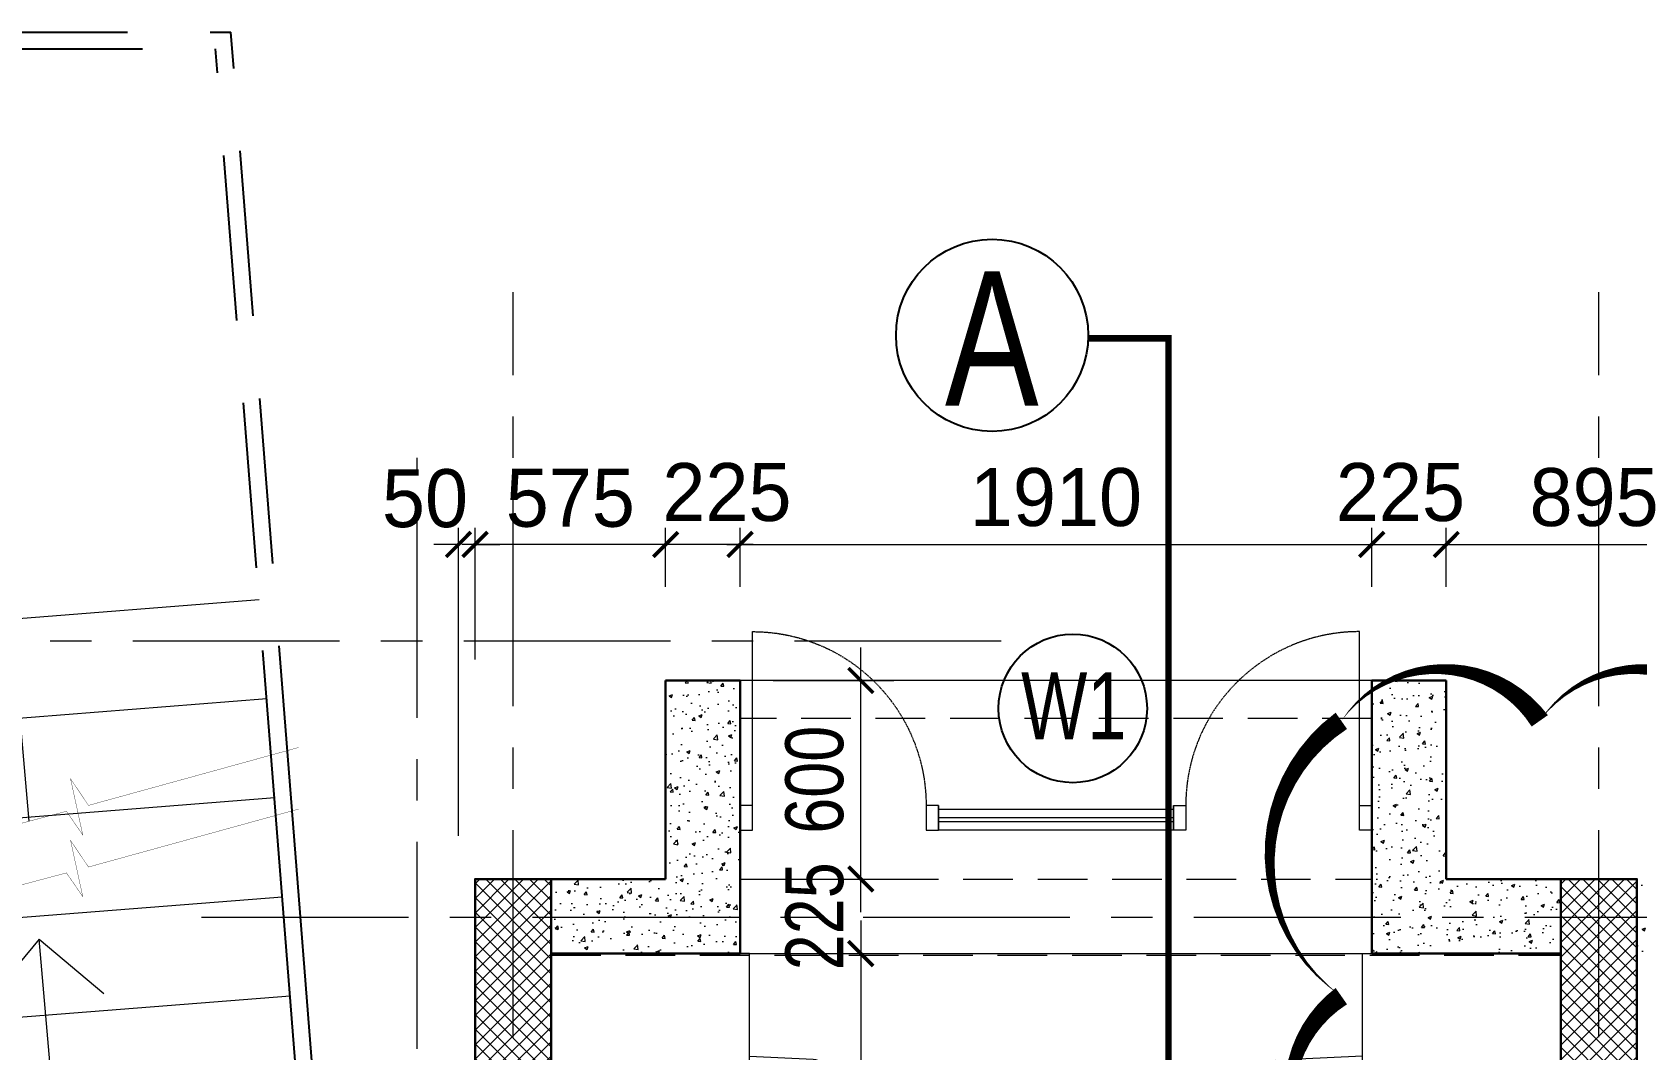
# Model space of a CAD drawing. Header units: millimetres. Extents: x -286480 to 108094, y -227925 to 10018.
# Drawn here: x -30907 to -26056, y -126610 to -123536 of the extents above; entities that cross this region are included whole.
import ezdxf

# ---------------------------------------------------------------- set-up
doc = ezdxf.new("R2010")
doc.units = ezdxf.units.MM
doc.header["$LTSCALE"] = 100
doc.header["$MEASUREMENT"] = 0
doc.header["$PDMODE"] = 67
for name, pattern in [('CENTER', [2, 1.25, -0.25, 0.25, -0.25]), ('DASHED2', [0.375, 0.25, -0.125]), ('HIDDEN2', [0.1875, 0.125, -0.0625])]:
    doc.linetypes.add(name, pattern=pattern)
doc.layers.get('0').update_dxf_attribs({"lineweight": 25})
for name, color, linetype, lineweight in [('A-ANNO-COLUMN-HATCH', 253, 'Continuous', 9), ('A-ANNO-GRID', 251, 'CENTER', 9), ('A-Steps', 3, 'Continuous', 9), ('A-Wall Sec', 1, 'Continuous', 30), ('AAC BLOCK HATCH', 253, 'Continuous', 5), ('ACC BLOCK', 211, 'Continuous', 30), ('beam', 3, 'Continuous', 20), ('column hatch', 12, 'Continuous', 5), ('dim', 7, 'Continuous', 13), ('DW-NO', 7, 'Continuous', 25), ('FURNITURE LAYOUT', 37, 'Continuous', 15), ('GLASS', 150, 'Continuous', 5), ('S-COL', 4, 'Continuous', 30), ('S-Concrete', 1, 'Continuous', 30), ('STAIR', 3, 'Continuous', 9), ('text', 7, 'Continuous', 9)]:
    doc.layers.add(name, color=color, linetype=linetype, lineweight=lineweight)
for name, color, linetype in [('A-Elevation', 4, 'Continuous'), ('A-Wall Patt', 8, 'Continuous'), ('S-Conc Patt', 9, 'Continuous')]:
    doc.layers.add(name, color=color, linetype=linetype)
doc.styles.add('ARIAL', font='arial.ttf', dxfattribs={"width": 0.8})
doc.styles.add('CENTURY-GOTHIC', font='GOTHIC.TTF', dxfattribs={"height": 175})
doc.styles.add('SIZE', font='arial.ttf', dxfattribs={"width": 0.75, "height": 200})
doc.styles.get("Standard").update_dxf_attribs({"font": 'sanss___.ttf'})
doc.dimstyles.new('1.125', dxfattribs={"dimtxt": 175, "dimasz": 75, "dimexe": 50, "dimexo": 50, "dimgap": 50, "dimtad": 1, "dimdec": 0, "dimrnd": 5, "dimzin": 0, "dimdsep": 46, "dimtxsty": 'CENTURY-GOTHIC', "dimblk": 'ARCHTICK', "dimcen": 5, "dimdle": 40, "dimclrd": 256, "dimclre": 8, "dimclrt": 213, "dimadec": 0, "dimazin": 0, "dimtfac": 1, "dimtdec": 0, "dimtofl": 0, "dimtmove": 2, "dimatfit": 2, "dimldrblk": 'OPEN30', "dimfxl": 80, "dimtolj": 1, "dimtzin": 0, "dimlwd": 15, "dimlwe": 9, "dimarcsym": 1})
doc.dimstyles.new('D 75', dxfattribs={"dimtxt": 175, "dimasz": 75, "dimexe": 100, "dimexo": 100, "dimgap": 50, "dimtad": 1, "dimdec": 0, "dimrnd": 5, "dimzin": 0, "dimdsep": 46, "dimtxsty": 'ARIAL', "dimblk": 'ARCHTICK', "dimcen": 0.09, "dimdle": 100, "dimclrd": 256, "dimclrt": 256, "dimadec": 0, "dimazin": 0, "dimtfac": 1, "dimtdec": 0, "dimtix": 1, "dimtofl": 0, "dimtmove": 1, "dimatfit": 3, "dimfxl": 135, "dimtolj": 1, "dimtzin": 0, "dimlwd": 9, "dimlwe": 9, "dimarcsym": 0})

# ---------------------------------------------------------------- blocks, each defined once
blk = doc.blocks.new('s g h s l')
at = {"layer": 'S-Conc Patt'}
blk.add_hatch(color=256, dxfattribs=at).paths.add_polyline_path([(521138.2, -8796.7), (521138.2, -9087.1), (521738.2, -9039.9), (521738.2, -8844.2)])
at = {"layer": 'A-Elevation', "linetype": 'HIDDEN2', "ltscale": 40}
for p, q in [((523271.8, -7410.9), (518738.2, -7051.5)), ((518738.2, -7101.7), (518738.2, -7051.5)), ((523221.8, -7457.1), (518738.2, -7101.7)), ((523271.8, -7410.9), (523271.8, -10474)), ((523221.8, -7457.1), (523221.8, -10427.7)), ((521138.2, -8796.7), (518438.2, -8582.6)), ((521138.2, -8846.8), (518488.2, -8636.7)), ((520905.6, -10610), (523221.8, -10427.7)), ((520919.1, -10659.1), (523271.8, -10474))]:
    blk.add_line(p, q, dxfattribs=at)
at = {"layer": 'A-Elevation'}
for p, q in [((518438.2, -8582.6), (518438.2, -9299.5)), ((518488.2, -9245.4), (518488.2, -8636.7)), ((518488.2, -9245.4), (521138.2, -9036.9)), ((518438.2, -9299.5), (521138.2, -9087.1)), ((518565.9, -10794.1), (520905.6, -10610)), ((518569.9, -10843.9), (520919.1, -10659.1)), ((518565.9, -10794.1), (518569.9, -10843.9))]:
    blk.add_line(p, q, dxfattribs=at)
at = {"layer": 'A-Steps', "linetype": 'DASHED2', "ltscale": 500}
for p, q in [((518747.6, -8607.1), (518866.1, -7111.8)), ((519046.6, -8630.8), (519165.2, -7135.5)), ((519345.7, -8654.6), (519464.2, -7159.2)), ((519644.7, -8678.3), (519763.3, -7183)), ((519943.8, -8702), (520062.4, -7206.7)), ((520242.9, -8725.7), (520361.4, -7230.4)), ((520541.9, -8749.4), (520660.5, -7254.1)), ((520841, -8773.1), (520959.5, -7277.8)), ((521140.1, -8796.8), (521258.6, -7301.5)), ((521439.1, -8820.5), (521557.7, -7325.2)), ((521738.2, -8844.2), (521856.7, -7348.9)), ((521439.1, -9063.6), (521557.7, -10558.9)), ((520841, -9111), (520959.5, -10606.3)), ((521140.1, -9087.3), (521258.6, -10582.6))]:
    blk.add_line(p, q, dxfattribs=at)
at = {"layer": 'A-Steps'}
for p, q in [((520242.7, -9157.5), (520360.4, -10652.9)), ((520541.8, -9134), (520659.5, -10629.4)), ((519644.6, -9204.6), (519762.2, -10700)), ((519943.7, -9181), (520061.3, -10676.4)), ((519046.4, -9251.6), (519164.1, -10747)), ((519345.5, -9228.1), (519463.2, -10723.5)), ((518448.3, -9298.7), (518565.9, -10794.1)), ((518747.4, -9275.2), (518865, -10770.5))]:
    blk.add_line(p, q, dxfattribs=at)
at = {"layer": 'S-Concrete'}
blk.add_lwpolyline([(521138.2, -8796.7), (521738.2, -8844.2), (521738.2, -9039.9), (521138.2, -9087.1), (521138.2, -8796.7)], dxfattribs=at)
at = {"layer": 'STAIR', "color": 5, "const_width": 1}
for points in [[(520485.7, -9052.3), (520731.8, -9976.8), (520660.3, -10026.1), (520829.9, -9989.2), (520749.5, -10043.3), (520924.6, -10678.8)], [(520671.9, -9052.3), (520917.9, -9976.8), (520846.5, -10026.1), (521016.1, -9989.2), (520935.7, -10043.3), (521110.7, -10678.8)]]:
    blk.add_lwpolyline(points, dxfattribs=at)
at = {"layer": 'text'}
for p, q in [((518738.2, -7854), (518931.9, -7688.2)), ((518738.2, -7854), (518904.1, -8047.7)), ((520531.4, -9894.7), (520336.1, -9730.7)), ((518438.2, -10076.9), (520531.4, -9894.7)), ((520531.4, -9894.7), (520367.4, -10090))]:
    blk.add_line(p, q, dxfattribs=at)
at = {"layer": 'text', "linetype": 'DASHED2', "ltscale": 1000}
for p, q in [((518738.2, -7854), (522471.8, -8128.4)), ((522471.8, -8128.4), (522471.8, -9725.8)), ((520887.8, -9863.7), (522471.8, -9725.8))]:
    blk.add_line(p, q, dxfattribs=at)
at = {"layer": 'text', "insert": (518237.2, -10028.6), "char_height": 100, "width": 230.665, "attachment_point": 1}
blk.add_mtext('{\\fArial|b0|i0|c0|p34;UP}', dxfattribs=at)
blk = doc.blocks.new('_ArchTick')
at = {"const_width": 0.15}
blk.add_lwpolyline([(-0.5, -0.5), (0.5, 0.5)], dxfattribs=at)
blk = doc.blocks.new('*D301')
at = {"layer": 'Defpoints', "color": 0, "ltscale": 0.1, "transparency": 16777216}
for p in [(-28761.8, -126319.3, 0.6), (-28761.8, -130469.3, -11.2), (-28402, -130469.3)]:
    blk.add_point(p, dxfattribs=at)
at = {"layer": 'dim', "lineweight": 9, "ltscale": 0.1, "transparency": 16777216}
blk.add_line((-28402, -126219.3), (-28402, -130569.3), dxfattribs=at)
at = {"layer": 'dim', "color": 0, "lineweight": 9, "ltscale": 0.1, "transparency": 16777216}
for p, q in [((-28661.8, -126319.3), (-28302, -126319.3)), ((-28661.8, -130469.3), (-28302, -130469.3))]:
    blk.add_line(p, q, dxfattribs=at)
at = {"layer": 'dim', "lineweight": 9, "ltscale": 0.1, "transparency": 16777216, "xscale": 75, "yscale": 75, "zscale": 75}
for p, rotation in [((-28402, -126319.3), 90), ((-28402, -130469.3), 270)]:
    blk.add_blockref('_ArchTick', p, dxfattribs=dict(at, rotation=rotation))
at = {"layer": 'dim', "ltscale": 0.1, "transparency": 16777216, "insert": (-28541.4, -127971.4), "char_height": 175, "attachment_point": 5, "rotation": 90, "style": 'ARIAL'}
blk.add_mtext('\\A1;4150', dxfattribs=at)
blk = doc.blocks.new('*D271')
at = {"layer": 'Defpoints', "color": 0, "ltscale": 0.1, "transparency": 16777216}
for p in [(-29618, -125083.4), (-29568.2, -125480.8), (-29618, -126013.8, -0.6)]:
    blk.add_point(p, dxfattribs=at)
at = {"layer": 'dim', "color": 8, "lineweight": 9, "ltscale": 0.1, "transparency": 16777216}
for p, q in [((-29618, -125963.8), (-29618, -125033.4)), ((-29568.2, -125430.8), (-29568.2, -125033.4))]:
    blk.add_line(p, q, dxfattribs=at)
at = {"layer": 'dim', "lineweight": 15, "ltscale": 0.1, "transparency": 16777216}
for p, q in [((-29618, -125083.4), (-29693, -125083.4)), ((-29568.2, -125083.4), (-29493.2, -125083.4))]:
    blk.add_line(p, q, dxfattribs=at)
at = {"layer": 'dim', "lineweight": 15, "ltscale": 0.1, "transparency": 16777216, "xscale": 75, "yscale": 75, "zscale": 75}
blk.add_blockref('_ArchTick', (-29618, -125083.4), dxfattribs=at)
at = {"layer": 'dim', "lineweight": 15, "ltscale": 0.1, "transparency": 16777216, "xscale": 75, "yscale": 75, "zscale": 75, "rotation": 180}
blk.add_blockref('_ArchTick', (-29568.2, -125083.4), dxfattribs=at)
at = {"layer": 'dim', "color": 213, "ltscale": 0.1, "transparency": 16777216, "insert": (-29719.4, -124944.9), "char_height": 175, "attachment_point": 5, "style": 'CENTURY-GOTHIC'}
blk.add_mtext('\\A1;50', dxfattribs=at)
blk = doc.blocks.new('_Open30')
at = {"color": 0, "linetype": 'ByBlock', "lineweight": -2}
for p, q in [((-1, 0.268), (0, 0)), ((0, 0), (-1, -0.268)), ((0, 0), (-1, 0))]:
    blk.add_line(p, q, dxfattribs=at)
blk = doc.blocks.new('door-700')
at = {"linetype": 'Continuous'}
for p, q in [((-50, 100), (-50, 800)), ((-800, 100), (-800, 0)), ((0, 100), (0, 0))]:
    blk.add_line(p, q, dxfattribs=at)
at = {"linetype": 'DASHED2', "ltscale": 0.1}
blk.add_arc((-50, 100), 700, 90, 180, dxfattribs=at)
at = {"linetype": 'Continuous'}
for points in [[(-750, 0), (-800, 0), (-800, 100), (-750, 100)], [(0, 0), (-50, 0), (-50, 100), (0, 100)]]:
    blk.add_3dface(points, dxfattribs=at)
blk = doc.blocks.new('*D353')
at = {"layer": 'Defpoints', "color": 0, "ltscale": 0.1, "transparency": 16777216}
for p in [(-28992, -125083.4), (-28992, -125261.3, 1.1), (-28767, -125261.3, 1.1)]:
    blk.add_point(p, dxfattribs=at)
at = {"layer": 'dim', "color": 8, "lineweight": 9, "ltscale": 0.1, "transparency": 16777216}
for p, q in [((-28992, -125211.3), (-28992, -125033.4)), ((-28767, -125211.3), (-28767, -125033.4))]:
    blk.add_line(p, q, dxfattribs=at)
at = {"layer": 'dim', "lineweight": 15, "ltscale": 0.1, "transparency": 16777216}
blk.add_line((-28727, -125083.4), (-29032, -125083.4), dxfattribs=at)
at = {"layer": 'dim', "lineweight": 15, "ltscale": 0.1, "transparency": 16777216, "xscale": 75, "yscale": 75, "zscale": 75, "rotation": 180}
blk.add_blockref('_ArchTick', (-28992, -125083.4), dxfattribs=at)
at = {"layer": 'dim', "lineweight": 15, "ltscale": 0.1, "transparency": 16777216, "xscale": 75, "yscale": 75, "zscale": 75}
blk.add_blockref('_ArchTick', (-28767, -125083.4), dxfattribs=at)
at = {"layer": 'dim', "color": 213, "ltscale": 0.1, "transparency": 16777216, "insert": (-28806.7, -124926.3), "char_height": 175, "attachment_point": 5, "style": 'CENTURY-GOTHIC'}
blk.add_mtext('\\A1;225', dxfattribs=at)
blk = doc.blocks.new('*D354')
at = {"layer": 'Defpoints', "color": 0, "ltscale": 0.1, "transparency": 16777216}
for p in [(-26857, -125083.4), (-28767, -125261.3, 1.1), (-26857, -125261.3, 1.1)]:
    blk.add_point(p, dxfattribs=at)
at = {"layer": 'dim', "color": 8, "lineweight": 9, "ltscale": 0.1, "transparency": 16777216}
for p, q in [((-28767, -125211.3), (-28767, -125033.4)), ((-26857, -125211.3), (-26857, -125033.4))]:
    blk.add_line(p, q, dxfattribs=at)
at = {"layer": 'dim', "lineweight": 15, "ltscale": 0.1, "transparency": 16777216}
blk.add_line((-28807, -125083.4), (-26817, -125083.4), dxfattribs=at)
at = {"layer": 'dim', "lineweight": 15, "ltscale": 0.1, "transparency": 16777216, "xscale": 75, "yscale": 75, "zscale": 75, "rotation": 180}
blk.add_blockref('_ArchTick', (-28767, -125083.4), dxfattribs=at)
at = {"layer": 'dim', "lineweight": 15, "ltscale": 0.1, "transparency": 16777216, "xscale": 75, "yscale": 75, "zscale": 75}
blk.add_blockref('_ArchTick', (-26857, -125083.4), dxfattribs=at)
at = {"layer": 'dim', "color": 213, "ltscale": 0.1, "transparency": 16777216, "insert": (-27812, -124941.5), "char_height": 175, "attachment_point": 5, "style": 'CENTURY-GOTHIC'}
blk.add_mtext('\\A1;1910', dxfattribs=at)
blk = doc.blocks.new('*D355')
at = {"layer": 'Defpoints', "color": 0, "ltscale": 0.1, "transparency": 16777216}
for p in [(-26632, -125083.4), (-26857, -125261.3, 1.1), (-26632, -125261.3, 1.1)]:
    blk.add_point(p, dxfattribs=at)
at = {"layer": 'dim', "color": 8, "lineweight": 9, "ltscale": 0.1, "transparency": 16777216}
for p, q in [((-26857, -125211.3), (-26857, -125033.4)), ((-26632, -125211.3), (-26632, -125033.4))]:
    blk.add_line(p, q, dxfattribs=at)
at = {"layer": 'dim', "lineweight": 15, "ltscale": 0.1, "transparency": 16777216}
blk.add_line((-26897, -125083.4), (-26592, -125083.4), dxfattribs=at)
at = {"layer": 'dim', "lineweight": 15, "ltscale": 0.1, "transparency": 16777216, "xscale": 75, "yscale": 75, "zscale": 75, "rotation": 180}
blk.add_blockref('_ArchTick', (-26857, -125083.4), dxfattribs=at)
at = {"layer": 'dim', "lineweight": 15, "ltscale": 0.1, "transparency": 16777216, "xscale": 75, "yscale": 75, "zscale": 75}
blk.add_blockref('_ArchTick', (-26632, -125083.4), dxfattribs=at)
at = {"layer": 'dim', "color": 213, "ltscale": 0.1, "transparency": 16777216, "insert": (-26770.5, -124926.3), "char_height": 175, "attachment_point": 5, "style": 'CENTURY-GOTHIC'}
blk.add_mtext('\\A1;225', dxfattribs=at)
blk = doc.blocks.new('*D356')
at = {"layer": 'Defpoints', "color": 0, "ltscale": 0.1, "transparency": 16777216}
for p in [(-25738.2, -125083.4), (-26632, -125261.3, 1.1), (-25738.2, -125261.3, 1.1)]:
    blk.add_point(p, dxfattribs=at)
at = {"layer": 'dim', "color": 8, "lineweight": 9, "ltscale": 0.1, "transparency": 16777216}
for p, q in [((-26632, -125211.3), (-26632, -125033.4)), ((-25738.2, -125211.3), (-25738.2, -125033.4))]:
    blk.add_line(p, q, dxfattribs=at)
at = {"layer": 'dim', "lineweight": 15, "ltscale": 0.1, "transparency": 16777216}
blk.add_line((-26672, -125083.4), (-25698.2, -125083.4), dxfattribs=at)
at = {"layer": 'dim', "lineweight": 15, "ltscale": 0.1, "transparency": 16777216, "xscale": 75, "yscale": 75, "zscale": 75, "rotation": 180}
blk.add_blockref('_ArchTick', (-26632, -125083.4), dxfattribs=at)
at = {"layer": 'dim', "lineweight": 15, "ltscale": 0.1, "transparency": 16777216, "xscale": 75, "yscale": 75, "zscale": 75}
blk.add_blockref('_ArchTick', (-25738.2, -125083.4), dxfattribs=at)
at = {"layer": 'dim', "color": 213, "ltscale": 0.1, "transparency": 16777216, "insert": (-26185.1, -124941.5), "char_height": 175, "attachment_point": 5, "style": 'CENTURY-GOTHIC'}
blk.add_mtext('\\A1;895', dxfattribs=at)
blk = doc.blocks.new('*D361')
at = {"layer": 'Defpoints', "color": 0, "ltscale": 0.1, "transparency": 16777216}
for p in [(-29568.2, -125083.4), (-28992, -125261.3), (-29568.2, -125480.8)]:
    blk.add_point(p, dxfattribs=at)
at = {"layer": 'dim', "color": 8, "lineweight": 9, "ltscale": 0.1, "transparency": 16777216}
for p, q in [((-29568.2, -125430.8), (-29568.2, -125033.4)), ((-28992, -125211.3), (-28992, -125033.4))]:
    blk.add_line(p, q, dxfattribs=at)
at = {"layer": 'dim', "lineweight": 15, "ltscale": 0.1, "transparency": 16777216}
blk.add_line((-28952, -125083.4), (-29608.2, -125083.4), dxfattribs=at)
at = {"layer": 'dim', "lineweight": 15, "ltscale": 0.1, "transparency": 16777216, "xscale": 75, "yscale": 75, "zscale": 75, "rotation": 180}
blk.add_blockref('_ArchTick', (-29568.2, -125083.4), dxfattribs=at)
at = {"layer": 'dim', "lineweight": 15, "ltscale": 0.1, "transparency": 16777216, "xscale": 75, "yscale": 75, "zscale": 75}
blk.add_blockref('_ArchTick', (-28992, -125083.4), dxfattribs=at)
at = {"layer": 'dim', "color": 213, "ltscale": 0.1, "transparency": 16777216, "insert": (-29280.1, -124943.7), "char_height": 175, "attachment_point": 5, "style": 'CENTURY-GOTHIC'}
blk.add_mtext('\\A1;575', dxfattribs=at)
blk = doc.blocks.new('*D418')
at = {"layer": 'Defpoints', "color": 0, "ltscale": 0.1, "transparency": 16777216}
for p in [(-28752, -126094.3, -7.9), (-28402, -126094.3), (-28761.8, -126319.3, 23.8)]:
    blk.add_point(p, dxfattribs=at)
at = {"layer": 'dim', "lineweight": 9, "ltscale": 0.1, "transparency": 16777216}
for p, q in [((-28402, -126094.3), (-28402, -126019.3)), ((-28402, -126319.3), (-28402, -126394.3))]:
    blk.add_line(p, q, dxfattribs=at)
at = {"layer": 'dim', "color": 0, "lineweight": 9, "ltscale": 0.1, "transparency": 16777216}
for p, q in [((-28652, -126094.3), (-28302, -126094.3)), ((-28661.8, -126319.3), (-28302, -126319.3))]:
    blk.add_line(p, q, dxfattribs=at)
at = {"layer": 'dim', "lineweight": 9, "ltscale": 0.1, "transparency": 16777216, "xscale": 75, "yscale": 75, "zscale": 75}
for p, rotation in [((-28402, -126094.3), 270), ((-28402, -126319.3), 90)]:
    blk.add_blockref('_ArchTick', p, dxfattribs=dict(at, rotation=rotation))
at = {"layer": 'dim', "ltscale": 0.1, "transparency": 16777216, "insert": (-28541.4, -126206.8), "char_height": 175, "attachment_point": 5, "rotation": 90, "style": 'ARIAL'}
blk.add_mtext('\\A1;225', dxfattribs=at)
blk = doc.blocks.new('*D419')
at = {"layer": 'Defpoints', "color": 0, "ltscale": 0.1, "transparency": 16777216}
for p in [(-28767, -125494.3, 6.7), (-28402, -125494.3), (-28752, -126094.3, -7.9)]:
    blk.add_point(p, dxfattribs=at)
at = {"layer": 'dim', "lineweight": 9, "ltscale": 0.1, "transparency": 16777216}
blk.add_line((-28402, -126194.3), (-28402, -125394.3), dxfattribs=at)
at = {"layer": 'dim', "color": 0, "lineweight": 9, "ltscale": 0.1, "transparency": 16777216}
for p, q in [((-28667, -125494.3), (-28302, -125494.3)), ((-28652, -126094.3), (-28302, -126094.3))]:
    blk.add_line(p, q, dxfattribs=at)
at = {"layer": 'dim', "lineweight": 9, "ltscale": 0.1, "transparency": 16777216, "xscale": 75, "yscale": 75, "zscale": 75}
for p, rotation in [((-28402, -125494.3), 90), ((-28402, -126094.3), 270)]:
    blk.add_blockref('_ArchTick', p, dxfattribs=dict(at, rotation=rotation))
at = {"layer": 'dim', "ltscale": 0.1, "transparency": 16777216, "insert": (-28541.4, -125794.3), "char_height": 175, "attachment_point": 5, "rotation": 90, "style": 'ARIAL'}
blk.add_mtext('\\A1;600', dxfattribs=at)
blk = doc.blocks.new('table')
at = {"layer": 'FURNITURE LAYOUT', "ltscale": 0.1, "extrusion": (0.00024973, 0.002858, 0.999996)}
for p, q in [((102448.2, -203232.7, 8), (102255.7, -203241.8, 8.1)), ((102248.5, -203652.8, 9.3), (102448.2, -203670.1, 9.3))]:
    blk.add_line(p, q, dxfattribs=at)
at = {"layer": 'FURNITURE LAYOUT', "ltscale": 0.1, "elevation": 7.1}
blk.add_lwpolyline([(102448.3, -202922.9), (103048.2, -202922.9), (103048.2, -203972.9), (102448.3, -203972.9)], close=True, dxfattribs=at)
at = {"layer": 'FURNITURE LAYOUT', "ltscale": 0.1, "extrusion": (0.00024973, 0.002858, 0.999996), "elevation": -547.2}
blk.add_lwpolyline([(102216, -203270, 0.431626), (102195.6, -203246), (102185.5, -203245.8, 0.368177), (102165.4, -203262.3, 0.069082), (102158.9, -203628.8, 0.368177), (102178.3, -203646), (102188.5, -203646.2, 0.497842), (102209, -203617.4)], format="xyb", dxfattribs=at)
at = {"layer": 'FURNITURE LAYOUT', "ltscale": 0.1, "extrusion": (0.00024973, 0.002858, 0.999996)}
for centre, radius, start, end in [((103479.8, -203469, -547.2), 1279.4, 171.0536, 186.6583), ((102261.7, -203291.1, -547.2), 50.4, 96.9051, 155.3357), ((102255.9, -203603.8, -547.2), 48.8, 196.1022, 261.3279)]:
    blk.add_arc(centre, radius, start, end, dxfattribs=at)

msp = doc.modelspace()

# ---------------------------------------------------------------- hatches: boundary and pattern name
at = {"layer": 'A-ANNO-COLUMN-HATCH', "lineweight": 9, "ltscale": 0.1}
h = msp.add_hatch(dxfattribs=at)
h.set_pattern_fill('ANSI37', color=256, scale=250)
h.set_pattern_definition([(45, (-155807.633, -54667.45), (-22.097087, 22.097087), []), (135, (-155807.633, -54667.45), (-22.097087, -22.097087), [])])
h.paths.add_polyline_path([(-29338.2, -126694.3), (-29338.2, -126094.3), (-29568.2, -126094.3), (-29568.2, -126694.3)])
h = msp.add_hatch(dxfattribs=at)
h.set_pattern_fill('ANSI37', color=256, scale=250, angle=-90)
h.set_pattern_definition([(315, (-61975.894, -3186.942), (22.097087, 22.097087), []), (45, (-61975.894, -3186.942), (-22.097087, 22.097087), [])])
h.paths.add_polyline_path([(-26285.7, -126094.3), (-26285.7, -126844.3), (-26055.7, -126844.3), (-26055.7, -126094.3)])
at = {"layer": 'A-Wall Patt'}
h = msp.add_hatch(dxfattribs=at)
h.set_pattern_fill('ANSI32', color=256, scale=400, angle=450, style=0)
h.set_pattern_definition([(135, (-29940.76, -129918.76), (-106.066, -106.066), []), (135, (-29940.76, -129848.04), (-106.066, -106.066), [])])
h.paths.add_polyline_path([(-30018.2, -129869.2), (-30018.2, -129984.2), (-29868.2, -129984.2), (-29868.2, -129869.2)])
h.paths.add_polyline_path([(-36323.2, -126799.2), (-36573.2, -126799.2, -0.000056), (-36573.2, -126799.2), (-36823.2, -126799.2), (-36823.2, -126229.2), (-36323.2, -126229.2)], flags=17)
h.paths.add_polyline_path([(-31333.2, -130584.2), (-31218.2, -130584.2), (-31218.2, -129984.2), (-31333.2, -129984.2)])
h.paths.add_polyline_path([(-32648.2, -130584.2), (-32533.2, -130584.2), (-32533.2, -129984.2), (-32648.2, -129984.2)], flags=17)
h.paths.add_polyline_path([(-36515.7, -127048.5), (-36938.2, -127048.5), (-36938.2, -127049.2), (-36630.7, -127049.2), (-36630.7, -129199.8), (-36515.7, -129199.8)])
h.paths.add_polyline_path([(-36938.2, -126798.5), (-36208.2, -126798.5), (-36208.2, -126049.2), (-36323.2, -126049.2), (-36323.2, -126114.2), (-36823.2, -126114.2), (-36823.2, -126049.2), (-36938.2, -126049.2)])
h.paths.add_polyline_path([(-33808.2, -129869.2), (-33808.2, -129984.2), (-31218.2, -129984.2), (-31218.2, -129869.2)])
h.paths.add_polyline_path([(-38569.7, -130469.2), (-38569.7, -130584.2), (-36515.7, -130584.2), (-36515.7, -130199.8), (-36630.7, -130199.8), (-36630.7, -130469.2)])
at = {"layer": 'AAC BLOCK HATCH'}
h = msp.add_hatch(dxfattribs=at)
h.set_pattern_fill('AR-CONC', color=256, scale=15, style=0)
h.set_pattern_definition([(50, (-116347.61, 87288.53), (107.589027, -9.41282), [11.25, -123.75]), (355, (-116347.61, 87288.53), (-20.8127, 112.82882), [9, -99]), (100.451444, (-116338.64, 87287.75), (86.776327, 103.416), [9.56103, -105.171317]), (46.1842, (-116347.61, 87318.53), (160.0862, -24.82789), [16.875, -185.625]), (96.635635, (-116334.27, 87316.46), (140.19929, 146.11779), [14.34155, -157.75706]), (351.18416, (-116347.61, 87318.53), (140.19929, 146.11779), [13.5, -148.5]), (21, (-116332.61, 87311.03), (89.536058, -60.392834), [11.25, -123.75]), (326, (-116332.61, 87311.03), (36.4973, 108.772507), [9, -99]), (71.451445, (-116325.15, 87306), (126.033357, 48.379673), [9.56103, -105.171317]), (37.5, (-116347.61, 87288.53), (1.823978, 49.934078), [0, -97.8, 0, -100.5, 0, -99.375]), (7.5, (-116347.61, 87288.53), (39.46043, 59.161757), [0, -57.3, 0, -95.55, 0, -37.875]), (327.5, (-116381.06, 87288.53), (80.0733654, -3.383231), [0, -37.5, 0, -117, 0, -155.25]), (317.5, (-116396.06, 87288.53), (87.477925, 15.015747), [0, -48.75, 0, -77.7, 0, -110.25])])
h.paths.add_polyline_path([(-28767, -126319.3), (-29338.2, -126319.3), (-29338.2, -126209.3), (-28767, -126209.3)])
h.paths.add_polyline_path([(-28767, -126209.3), (-29338.2, -126209.3), (-29338.2, -126094.3), (-28992, -126094.3), (-28992, -125494.3), (-28767, -125494.3)])
h = msp.add_hatch(dxfattribs=at)
h.set_pattern_fill('AR-CONC', color=256, scale=15, style=0)
h.set_pattern_definition([(50, (-113861, 131041.48), (107.589027, -9.41282), [11.25, -123.75]), (355, (-113861, 131041.48), (-20.8127, 112.82882), [9, -99]), (100.451444, (-113852.03, 131040.7), (86.776327, 103.416), [9.56103, -105.171317]), (46.1842, (-113861, 131071.48), (160.0862, -24.82789), [16.875, -185.625]), (96.635635, (-113847.66, 131069.41), (140.19929, 146.11779), [14.34155, -157.75706]), (351.184164, (-113861, 131071.48), (140.19929, 146.11779), [13.5, -148.5]), (21, (-113846, 131063.98), (89.536058, -60.392834), [11.25, -123.75]), (326, (-113846, 131063.98), (36.4973, 108.772507), [9, -99]), (71.451445, (-113838.54, 131058.95), (126.033357, 48.379673), [9.56103, -105.171317]), (37.5, (-113860.998, 131041.484), (1.8239783, 49.934078), [0, -97.8, 0, -100.5, 0, -99.375]), (7.5, (-113861, 131041.484), (39.460431, 59.161757), [0, -57.3, 0, -95.55, 0, -37.875]), (327.5, (-113894.448, 131041.484), (80.0733654, -3.383231), [0, -37.5, 0, -117, 0, -155.25]), (317.5, (-113909.45, 131041.484), (87.477925, 15.015747), [0, -48.75, 0, -77.7, 0, -110.25])])
h.paths.add_polyline_path([(-26632, -126094.3), (-26285.7, -126094.3), (-26285.7, -126209.3), (-26857, -126209.3), (-26857, -125494.3), (-26632, -125494.3)])
h.paths.add_polyline_path([(-26285.7, -126319.3), (-26857, -126319.3), (-26857, -126209.3), (-26285.7, -126209.3)])
h.paths.add_polyline_path([(-25513.2, -126319.3), (-26055.7, -126319.3), (-26055.7, -126209.3), (-25513.2, -126209.3)])
h.paths.add_polyline_path([(-25513.2, -126209.3), (-26055.7, -126209.3), (-26055.7, -126094.3), (-25738.2, -126094.3), (-25738.2, -125494.3), (-25513.2, -125494.3)])

# ---------------------------------------------------------------- linework, layer by layer
at = {"color": 12, "ltscale": 0.5, "true_color": 0xe00000, "const_width": 20, "elevation": 9.1}
msp.add_lwpolyline([(-27471.8, -126699.6), (-27471.8, -124460.6), (-27712.1, -124460.6)], dxfattribs=at)
at = {"color": 12, "ltscale": 0.5, "true_color": 0xe00000}
msp.add_circle((-28005, -124451.7, 9.1), 290.5, dxfattribs=at)
at = {"layer": 'A-ANNO-GRID', "ltscale": 5}
for p, q in [((-29453.2, -140571.8, -1.8), (-29453.2, -124321.4, -1.8)), ((-26170.7, -140571.8, -20.7), (-26170.7, -124321.4, -20.7)), ((-29743.2, -137607.2, 12.8), (-29743.2, -124822.1, 12.8)), ((-27977.4, -125375.6, 12.8), (-39374.7, -125375.6, 12.8)), ((-30394.7, -126209.3, 11.7), (-4567.5, -126209.3, 11.7))]:
    msp.add_line(p, q, dxfattribs=at)
at = {"layer": 'A-Wall Sec', "color": 1, "ltscale": 0.5, "true_color": 0xf50000}
msp.add_lwpolyline([(-25507.6, -127406.3, 0, 60, -0.520567), (-26107.6, -127406.3, 0, 60, -0.520567), (-26707.6, -127406.3, 0, 60, -0.520567), (-26949.3, -127048, 0, 60, -0.520567), (-26949.3, -126448, 0, 60, -0.520567), (-26949.3, -125616.3, 0, 60, -0.520567), (-26349.3, -125616.3, 0, 60, -0.520567), (-25749.3, -125616.3, 0, 60, -0.520567)], format="xyseb", dxfattribs=at)
at = {"layer": 'ACC BLOCK', "ltscale": 0.5, "extrusion": (5.90536e-11, -0.002858, 0.999996)}
for p, q in [((-28992, -125494.3, -7.9), (-28767, -125494.3, -7.9)), ((-28992, -126094.3, -7.9), (-28992, -125494.3, -7.9)), ((-28767, -126319.3, -7.9), (-28767, -125494.3, -7.9)), ((-29338.2, -126094.3, 11.7), (-28992, -126094.3, -7.9)), ((-26632, -126094.3, 24.5), (-26285.7, -126094.3, 24.5)), ((-29338.2, -126319.3, -7.9), (-28767, -126319.3, -7.9))]:
    msp.add_line(p, q, dxfattribs=at)
at = {"layer": 'ACC BLOCK', "ltscale": 0.5, "extrusion": (-5.90536e-11, -0.002858, 0.999996)}
for p, q in [((-26632, -125494.3, -20.7), (-26857, -125494.3, -20.7)), ((-26857, -126319.3, -20.7), (-26857, -125494.3, -20.7)), ((-26632, -126094.3, -20.7), (-26632, -125494.3, -20.7)), ((-26285.7, -126319.3, 24.5), (-26857, -126319.3, 24.5))]:
    msp.add_line(p, q, dxfattribs=at)
at = {"layer": 'beam', "linetype": 'DASHED2', "ltscale": 6}
for p, q in [((-26632, -125494.3, -20.7), (-28992, -125494.3, -7.9)), ((-28992, -126094.3, -5.3), (-28992, -125494.3, -27.3)), ((-26857, -125494.3, 6.7), (-26857, -125494.3, 6.7)), ((-26632, -126094.3, -22.5), (-26632, -125494.3, -2.6)), ((-28767, -126094.3, 14.1), (-28767, -125609.3, -3.7)), ((-26857, -125609.3, -19.5), (-28767, -125609.3, -9.1)), ((-26857, -126094.3, -13.3), (-26857, -125609.3, 2.8)), ((-29338.2, -126094.3, 11.7), (-28992, -126094.3, -7.9)), ((-28767, -126094.3, 14.1), (-26857, -126094.3, 22.1)), ((-26632, -126094.3, 23), (-26285.7, -126094.3, 24.5)), ((-29338.2, -126324.3, 11.7), (-26285.7, -126324.3, 24.5))]:
    msp.add_line(p, q, dxfattribs=at)
at = {"layer": 'DW-NO', "color": 51}
msp.add_circle((-27761, -125578.8, -371.6), 224.4, dxfattribs=at)
at = {"layer": 'GLASS', "ltscale": 0.1, "extrusion": (-5.90536e-11, -0.002858, 0.999996)}
for p, q in [((-26857, -125494.3, 6.7), (-28767, -125494.3, 6.7)), ((-27457, -125884.3, -20.7), (-28167, -125884.3, -20.7)), ((-27457, -125909.3, -20.7), (-28167, -125909.3, -20.7)), ((-27457, -125921.8, -20.7), (-28167, -125921.8, -20.7)), ((-27457, -125946.8, -20.7), (-28167, -125946.8, -20.7)), ((-28767, -126319.3, -20.7), (-26857, -126319.3, -20.7))]:
    msp.add_line(p, q, dxfattribs=at)
at = {"layer": 'S-COL', "ltscale": 0.1}
for points, elevation in [([(-29338.2, -126694.3), (-29338.2, -126094.3), (-29568.2, -126094.3), (-29568.2, -126694.3)], 11.7), ([(-26285.7, -126094.3), (-26285.7, -126844.3), (-26055.7, -126844.3), (-26055.7, -126094.3)], 24.5)]:
    msp.add_lwpolyline(points, close=True, dxfattribs=dict(at, elevation=elevation))

# ---------------------------------------------------------------- block references
at = {"layer": 'column hatch', "rotation": 90}
msp.add_blockref('s g h s l', (-40780.1, -646807.5, 12.8), dxfattribs=at)
at = {"layer": 'FURNITURE LAYOUT', "xscale": -1}
msp.add_blockref('table', (73709.9, 76603.6, 7), dxfattribs=at)
at = {"layer": 'FURNITURE LAYOUT'}
msp.add_blockref('table', (-129333.9, 76603.6, 17.4), dxfattribs=at)
at = {"layer": 'GLASS', "linetype": 'Continuous', "lineweight": 13, "extrusion": (5.90536e-11, 0.002858, -0.999996), "xscale": 0.7500000025815083, "yscale": 0.7500000025815083, "zscale": -0.7500000025815085}
msp.add_blockref('door-700', (28767, -125946.4, -339), dxfattribs=at)
at = {"layer": 'GLASS', "linetype": 'Continuous', "lineweight": 13, "extrusion": (-5.90536e-11, -0.002858, 0.999996), "xscale": 0.7500000025815088, "yscale": 0.7500000025815088, "zscale": 0.7500000025815088}
msp.add_blockref('door-700', (-26857, -125946.4, 339), dxfattribs=at)

# ---------------------------------------------------------------- texts
at = {"layer": 'DW-NO', "color": 51, "style": 'SIZE', "width": 0.75}
for s, height, p in [('A', 405.3, (-28147.4, -124663.8, 9.1)), ('W1', 202.67, (-27917.4, -125672, -371.6))]:
    msp.add_text(s, height=height, dxfattribs=at).set_placement(p)

# ---------------------------------------------------------------- dimensions: what is measured, and where the dimension line sits
at = {"layer": 'dim', "ltscale": 0.1}
for base, p1, p2, picture, middle in [((-28992, -125083.4, 10.6), (-28767, -125261.3, 11.7), (-28992, -125261.3, 11.7), '*D353', (-28806.7, -124926.3, 10.6)), ((-26632, -125083.4, 11.7), (-26857, -125261.3, 12.7), (-26632, -125261.3, 12.7), '*D355', (-26770.5, -124926.3, 11.7)), ((-29618, -125083.4, 47.1), (-29568.2, -125480.8, 47.1), (-29618, -126013.8, 46.5), '*D271', (-29719.4, -124944.9, 47.1))]:
    dim = msp.add_linear_dim(base=base, p1=p1, p2=p2, dimstyle='1.125', dxfattribs=at)
    dim.commit()
    dim.dimension.update_dxf_attribs({"geometry": picture, "text_midpoint": middle, "dimtype": 160})
for base, p1, p2, picture, middle in [((-26857, -125083.4, 10.6), (-28767, -125261.3, 11.7), (-26857, -125261.3, 11.7), '*D354', (-27812, -124941.5, 10.6)), ((-25738.2, -125083.4, 11.7), (-26632, -125261.3, 12.7), (-25738.2, -125261.3, 12.7), '*D356', (-26185.1, -124941.5, 11.7)), ((-29568.2, -125083.4, 11.7), (-28992, -125261.3, 11.7), (-29568.2, -125480.8, 11.7), '*D361', (-29280.1, -124943.7, 11.7))]:
    dim = msp.add_linear_dim(base=base, p1=p1, p2=p2, dimstyle='1.125', dxfattribs=at)
    dim.commit()
    dim.dimension.update_dxf_attribs({"geometry": picture, "text_midpoint": middle})
for base, p1, p2, picture, middle in [((-28402, -125494.3), (-28752, -126094.3, -7.9), (-28767, -125494.3, 6.7), '*D419', (-28541.4, -125794.3)), ((-28402, -126094.3), (-28761.8, -126319.3, 23.8), (-28752, -126094.3, -7.9), '*D418', (-28541.4, -126206.8))]:
    dim = msp.add_linear_dim(base=base, p1=p1, p2=p2, angle=90, dimstyle='D 75', dxfattribs=at)
    dim.commit()
    dim.dimension.update_dxf_attribs({"geometry": picture, "text_midpoint": middle})
dim = msp.add_linear_dim(base=(-28402, -130469.3, 23.2), p1=(-28761.8, -126319.3, 23.8), p2=(-28761.8, -130469.3, 12), angle=90, dimstyle='D 75', dxfattribs=at)
dim.commit()
dim.dimension.update_dxf_attribs({"geometry": '*D301', "text_midpoint": (-28402, -127971.4, 23.2), "dimtype": 160})

doc.saveas('drawing.dxf')
